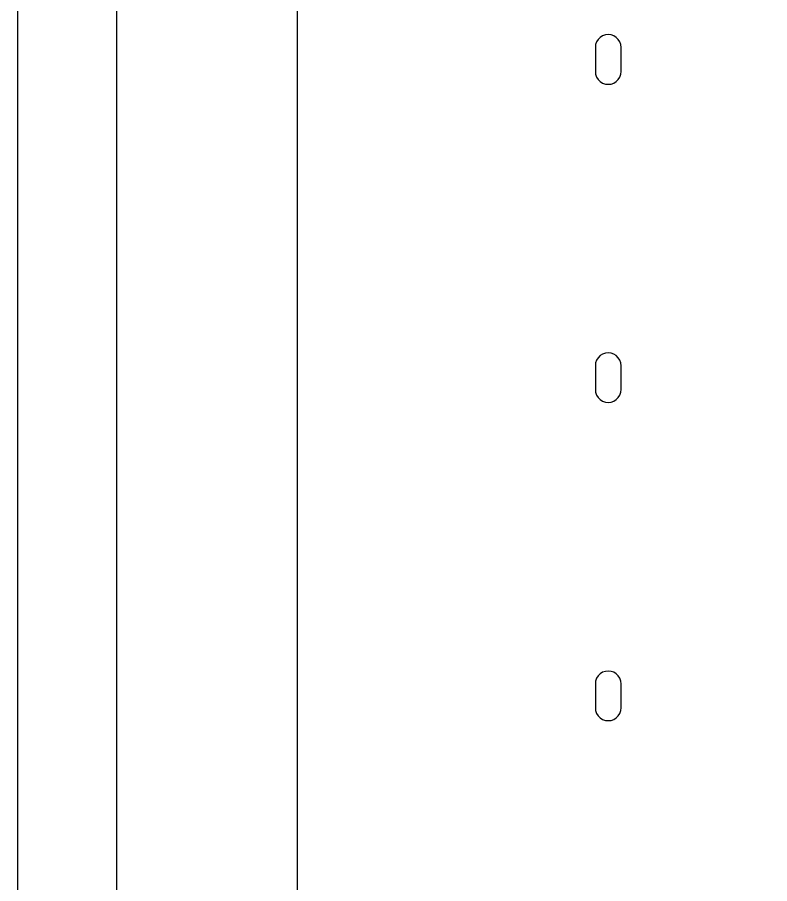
# Model space of a CAD drawing. Header units: millimetres. Extents: x 151130 to 215929, y 2134 to 34533.
# Drawn here: x 170311 to 170462.2, y 6830.8 to 7004.9 of the extents above; entities that cross this region are included whole.
import ezdxf

# ---------------------------------------------------------------- set-up
doc = ezdxf.new("R2010")
doc.units = ezdxf.units.MM
doc.layers.add('MUEBLES', color=8, linetype='Continuous')
doc.layers.add('OH!-Furniture', color=7, linetype='Continuous')

# ---------------------------------------------------------------- blocks, each defined once
blk = doc.blocks.new('1000 DOBLE')
at = {"layer": 'OH!-Furniture', "color": 2}
blk.add_lwpolyline([(2093.89, 613.22), (1093.89, 613.22), (1093.89, 368.2), (2093.89, 368.2)], close=True, dxfattribs=at)
at = {"layer": 'OH!-Furniture', "color": 2, "flags": 128}
for points in [[(1271.18, 428.13), (1271.74, 428.18), (1272.31, 428.37), (1272.78, 428.69), (1273.2, 429.12), (1273.53, 429.59), (1273.71, 430.15), (1273.76, 430.71), (1273.71, 431.28), (1273.53, 431.84), (1273.2, 432.31), (1272.78, 432.73), (1272.31, 433.06), (1271.74, 433.25), (1271.18, 433.3), (1266.34, 433.3), (1265.78, 433.25), (1265.21, 433.06), (1264.74, 432.73), (1264.32, 432.31), (1263.99, 431.84), (1263.81, 431.28), (1263.76, 430.71), (1263.81, 430.15), (1263.99, 429.59), (1264.32, 429.12), (1264.74, 428.69), (1265.21, 428.37), (1265.78, 428.18), (1266.34, 428.13)], [(1271.18, 433.3), (1266.34, 433.3), (1265.78, 433.25), (1265.21, 433.06), (1264.74, 432.73), (1264.32, 432.31), (1263.99, 431.84), (1263.81, 431.28), (1263.76, 430.71), (1263.81, 430.15), (1263.99, 429.59), (1264.32, 429.12), (1264.74, 428.69), (1265.21, 428.37), (1265.78, 428.18), (1266.34, 428.13), (1271.18, 428.13), (1271.74, 428.18), (1272.31, 428.37), (1272.78, 428.69), (1273.2, 429.12), (1273.53, 429.59), (1273.71, 430.15), (1273.76, 430.71), (1273.71, 431.28), (1273.53, 431.84), (1273.2, 432.31), (1272.78, 432.73), (1272.31, 433.06), (1271.74, 433.25)], [(1335.1, 428.13), (1335.66, 428.18), (1336.22, 428.37), (1336.69, 428.69), (1337.12, 429.12), (1337.44, 429.59), (1337.63, 430.15), (1337.68, 430.71), (1337.63, 431.28), (1337.44, 431.84), (1337.12, 432.31), (1336.69, 432.73), (1336.22, 433.06), (1335.66, 433.25), (1335.1, 433.3), (1330.31, 433.3), (1329.74, 433.25), (1329.18, 433.06), (1328.71, 432.73), (1328.29, 432.31), (1327.96, 431.84), (1327.77, 431.28), (1327.72, 430.71), (1327.77, 430.15), (1327.96, 429.59), (1328.29, 429.12), (1328.71, 428.69), (1329.18, 428.37), (1329.74, 428.18), (1330.31, 428.13)], [(1335.1, 433.3), (1330.31, 433.3), (1329.74, 433.25), (1329.18, 433.06), (1328.71, 432.73), (1328.29, 432.31), (1327.96, 431.84), (1327.77, 431.28), (1327.72, 430.71), (1327.77, 430.15), (1327.96, 429.59), (1328.29, 429.12), (1328.71, 428.69), (1329.18, 428.37), (1329.74, 428.18), (1330.31, 428.13), (1335.1, 428.13), (1335.66, 428.18), (1336.22, 428.37), (1336.69, 428.69), (1337.12, 429.12), (1337.44, 429.59), (1337.63, 430.15), (1337.68, 430.71), (1337.63, 431.28), (1337.44, 431.84), (1337.12, 432.31), (1336.69, 432.73), (1336.22, 433.06), (1335.66, 433.25)], [(1399.06, 428.13), (1399.63, 428.18), (1400.19, 428.37), (1400.66, 428.69), (1401.08, 429.12), (1401.41, 429.59), (1401.6, 430.15), (1401.64, 430.71), (1401.6, 431.28), (1401.41, 431.84), (1401.08, 432.31), (1400.66, 432.73), (1400.19, 433.06), (1399.63, 433.25), (1399.06, 433.3), (1394.27, 433.3), (1393.71, 433.25), (1393.14, 433.06), (1392.67, 432.73), (1392.25, 432.31), (1391.92, 431.84), (1391.74, 431.28), (1391.69, 430.71), (1391.74, 430.15), (1391.92, 429.59), (1392.25, 429.12), (1392.67, 428.69), (1393.14, 428.37), (1393.71, 428.18), (1394.27, 428.13)], [(1399.06, 433.3), (1394.27, 433.3), (1393.71, 433.25), (1393.14, 433.06), (1392.67, 432.73), (1392.25, 432.31), (1391.92, 431.84), (1391.74, 431.28), (1391.69, 430.71), (1391.74, 430.15), (1391.92, 429.59), (1392.25, 429.12), (1392.67, 428.69), (1393.14, 428.37), (1393.71, 428.18), (1394.27, 428.13), (1399.06, 428.13), (1399.63, 428.18), (1400.19, 428.37), (1400.66, 428.69), (1401.08, 429.12), (1401.41, 429.59), (1401.6, 430.15), (1401.64, 430.71), (1401.6, 431.28), (1401.41, 431.84), (1401.08, 432.31), (1400.66, 432.73), (1400.19, 433.06), (1399.63, 433.25)]]:
    blk.add_lwpolyline(points, close=True, dxfattribs=at)
blk = doc.blocks.new('B6')
at = {"layer": 'MUEBLES'}
blk.add_lwpolyline([(3065.5, 511), (4479.5, 511), (4479.5, 531), (3065.5, 531)], close=True, dxfattribs=at)
at = {"layer": 'OH!-Furniture'}
blk.add_blockref('1000 DOBLE', (2191.11, 199), dxfattribs=at)

msp = doc.modelspace()

# ---------------------------------------------------------------- block references
at = {"color": 5, "rotation": 270}
msp.add_blockref('B6', (169800.03, 10456.29), dxfattribs=at)

doc.saveas('drawing.dxf')
